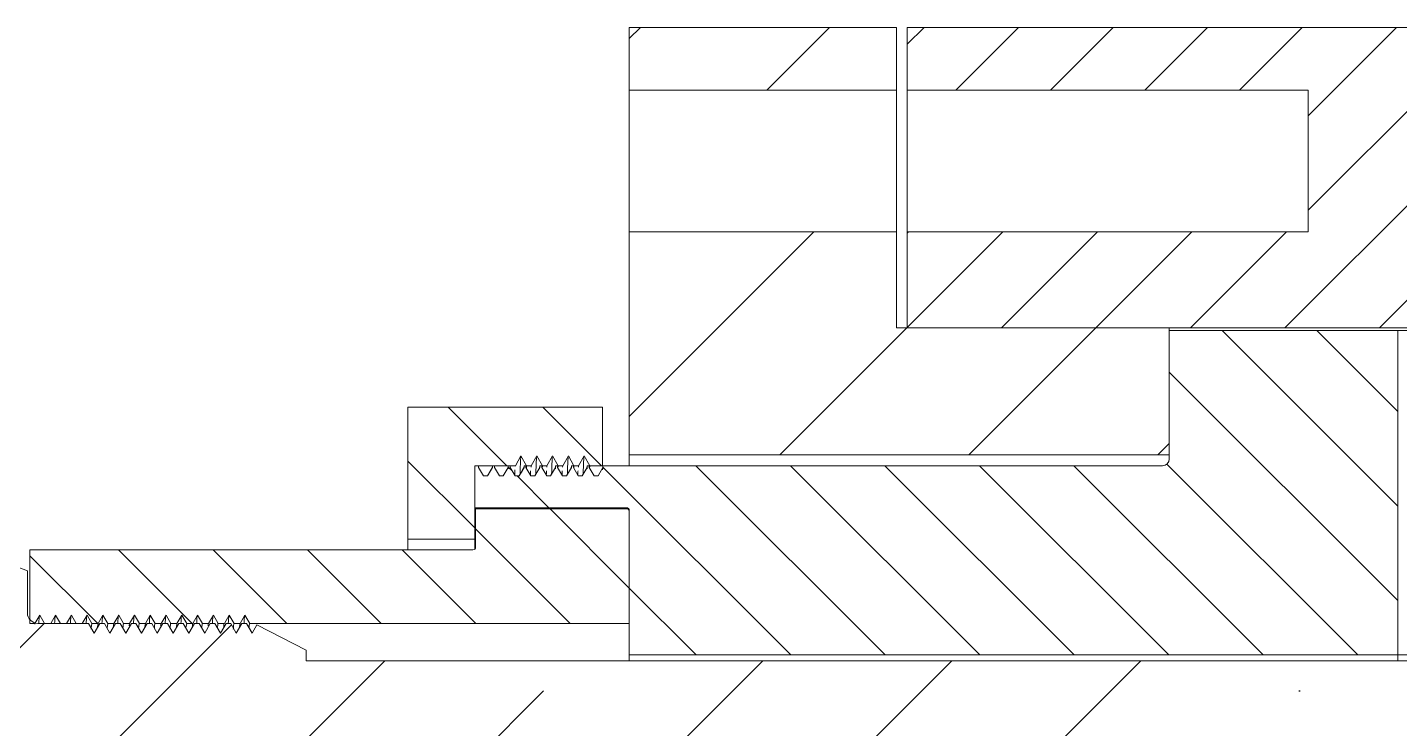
# Model space of a CAD drawing. Header units: inches. Extents: x 0 to 11, y 0 to 6.4.
# Drawn here: x 1.141 to 1.711, y 5.504 to 5.795 of the extents above; entities that cross this region are included whole.
import ezdxf

# ---------------------------------------------------------------- set-up
doc = ezdxf.new("R2010")
doc.units = ezdxf.units.IN
doc.header["$MEASUREMENT"] = 0

msp = doc.modelspace()

# ---------------------------------------------------------------- hatches: boundary and pattern name
at = {"linetype": 'Continuous'}
h = msp.add_hatch(dxfattribs=at)
h.set_pattern_fill('ANSI31', scale=0.444444, style=0)
h.paths.add_polyline_path([(1.50211, 5.79544), (1.391, 5.79544), (1.391, 5.76938), (1.50211, 5.76938)], flags=0)
h = msp.add_hatch(dxfattribs=at)
h.set_pattern_fill('ANSI31', scale=0.222222, style=0)
edge = h.paths.add_edge_path(flags=0)
edge.add_arc((2.09815, 5.71461), 0.02222, 180, 270, ccw=False)
edge.add_line((2.07593, 5.71461), (2.07593, 5.79544))
edge.add_line((2.07593, 5.79544), (1.50649, 5.79544))
edge.add_line((1.50649, 5.79544), (1.50649, 5.76938))
edge.add_line((1.50649, 5.76938), (1.67315, 5.76938))
edge.add_line((1.67315, 5.76938), (1.67315, 5.71038))
edge.add_line((1.67315, 5.71038), (1.50649, 5.71038))
edge.add_line((1.50649, 5.71038), (1.50649, 5.67044))
edge.add_line((1.50649, 5.67044), (1.61545, 5.67044))
edge.add_line((1.61545, 5.67044), (1.81204, 5.67044))
edge.add_line((1.81204, 5.67044), (1.81204, 5.62599))
edge.add_line((1.81204, 5.62599), (1.82315, 5.61488))
edge.add_line((1.82315, 5.61488), (3.6176, 5.61488))
edge.add_line((3.6176, 5.61488), (3.6176, 5.71122))
edge.add_line((3.6176, 5.71122), (3.534, 5.71122))
edge.add_arc((3.51204, 5.71461), 0.02222, 270, 351.2282, ccw=False)
edge.add_line((3.51204, 5.69238), (2.09815, 5.69238))
h = msp.add_hatch(dxfattribs=at)
h.set_pattern_fill('ANSI31', scale=0.444444, style=0)
h.paths.add_polyline_path([(1.61545, 5.67044), (1.50649, 5.67044), (1.50211, 5.67044), (1.50211, 5.71038), (1.391, 5.71038), (1.391, 5.61766), (1.61545, 5.61766)], flags=0)
h = msp.add_hatch(dxfattribs=at)
h.set_pattern_fill('ANSI31', scale=0.222222, angle=90, style=0)
edge = h.paths.add_edge_path(flags=0)
edge.add_line((1.33411, 5.61242), (1.33206, 5.60887))
edge.add_line((1.33206, 5.60887), (1.33042, 5.60887))
edge.add_line((1.33042, 5.60887), (1.32837, 5.61242))
edge.add_line((1.32837, 5.61242), (1.32837, 5.61313))
edge.add_line((1.32837, 5.61313), (1.32673, 5.61313))
edge.add_line((1.32673, 5.61313), (1.32673, 5.59564))
edge.add_line((1.32673, 5.59564), (1.38989, 5.59564))
edge.add_arc((1.38989, 5.59452), 0.00111, 0, 90, ccw=False)
edge.add_line((1.391, 5.59452), (1.391, 5.53439))
edge.add_line((1.391, 5.53439), (1.71045, 5.53439))
edge.add_line((1.71045, 5.53439), (1.71045, 5.66933))
edge.add_line((1.71045, 5.66933), (1.61545, 5.66933))
edge.add_line((1.61545, 5.66933), (1.61545, 5.61591))
edge.add_arc((1.61267, 5.61591), 0.00278, 270, 360, ccw=False)
edge.add_line((1.61267, 5.61313), (1.38005, 5.61313))
edge.add_line((1.38005, 5.61313), (1.38005, 5.61242))
edge.add_line((1.38005, 5.61242), (1.378, 5.60887))
edge.add_line((1.378, 5.60887), (1.37636, 5.60887))
edge.add_line((1.37636, 5.60887), (1.37431, 5.61242))
edge.add_line((1.37431, 5.61242), (1.37431, 5.61313))
edge.add_line((1.37431, 5.61313), (1.37348, 5.61313))
edge.add_line((1.37348, 5.61313), (1.37348, 5.61242))
edge.add_line((1.37348, 5.61242), (1.37143, 5.60887))
edge.add_line((1.37143, 5.60887), (1.36979, 5.60887))
edge.add_line((1.36979, 5.60887), (1.36774, 5.61242))
edge.add_line((1.36774, 5.61242), (1.36774, 5.61313))
edge.add_line((1.36774, 5.61313), (1.36692, 5.61313))
edge.add_line((1.36692, 5.61313), (1.36692, 5.61242))
edge.add_line((1.36692, 5.61242), (1.36487, 5.60887))
edge.add_line((1.36487, 5.60887), (1.36323, 5.60887))
edge.add_line((1.36323, 5.60887), (1.36118, 5.61242))
edge.add_line((1.36118, 5.61242), (1.36118, 5.61313))
edge.add_line((1.36118, 5.61313), (1.36036, 5.61313))
edge.add_line((1.36036, 5.61313), (1.36036, 5.61242))
edge.add_line((1.36036, 5.61242), (1.35831, 5.60887))
edge.add_line((1.35831, 5.60887), (1.35667, 5.60887))
edge.add_line((1.35667, 5.60887), (1.35462, 5.61242))
edge.add_line((1.35462, 5.61242), (1.35462, 5.61313))
edge.add_line((1.35462, 5.61313), (1.3538, 5.61313))
edge.add_line((1.3538, 5.61313), (1.3538, 5.61242))
edge.add_line((1.3538, 5.61242), (1.35175, 5.60887))
edge.add_line((1.35175, 5.60887), (1.35011, 5.60887))
edge.add_line((1.35011, 5.60887), (1.34806, 5.61242))
edge.add_line((1.34806, 5.61242), (1.34806, 5.61313))
edge.add_line((1.34806, 5.61313), (1.34724, 5.61313))
edge.add_line((1.34724, 5.61313), (1.34724, 5.61242))
edge.add_line((1.34724, 5.61242), (1.34519, 5.60887))
edge.add_line((1.34519, 5.60887), (1.34355, 5.60887))
edge.add_line((1.34355, 5.60887), (1.3415, 5.61242))
edge.add_line((1.3415, 5.61242), (1.3415, 5.61313))
edge.add_line((1.3415, 5.61313), (1.34068, 5.61313))
edge.add_line((1.34068, 5.61313), (1.34068, 5.61242))
edge.add_line((1.34068, 5.61242), (1.33863, 5.60887))
edge.add_line((1.33863, 5.60887), (1.33699, 5.60887))
edge.add_line((1.33699, 5.60887), (1.33494, 5.61242))
edge.add_line((1.33494, 5.61242), (1.33494, 5.61313))
edge.add_line((1.33494, 5.61313), (1.33411, 5.61313))
edge.add_line((1.33411, 5.61313), (1.33411, 5.61242))
h = msp.add_hatch(dxfattribs=at)
h.set_pattern_fill('ANSI31', scale=0.222222, angle=90, style=0)
h.paths.add_polyline_path([(1.36143, 5.61313), (1.36334, 5.61313), (1.36566, 5.61716), (1.36799, 5.61313), (1.3699, 5.61313), (1.37223, 5.61716), (1.37455, 5.61313), (1.37988, 5.61313), (1.37988, 5.63753), (1.29895, 5.63753), (1.29895, 5.58251), (1.32673, 5.58251), (1.32673, 5.61313), (1.34365, 5.61313), (1.34598, 5.61716), (1.3483, 5.61313), (1.35021, 5.61313), (1.35254, 5.61716), (1.35487, 5.61313), (1.35678, 5.61313), (1.3591, 5.61716)], flags=0)
h = msp.add_hatch(dxfattribs=at)
h.set_pattern_fill('ANSI35', scale=0.444444, style=0)
edge = h.paths.add_edge_path(flags=0)
edge.add_line((1.84729, 5.47558), (1.84729, 5.49065))
edge.add_line((1.84729, 5.49065), (1.91072, 5.49065))
edge.add_line((1.91072, 5.49065), (1.91072, 5.5169))
edge.add_line((1.91072, 5.5169), (1.84729, 5.5169))
edge.add_line((1.84729, 5.5169), (1.84729, 5.53197))
edge.add_line((1.84729, 5.53197), (1.25674, 5.53197))
edge.add_line((1.25674, 5.53197), (1.25674, 5.53634))
edge.add_line((1.25674, 5.53634), (1.23614, 5.54687))
edge.add_line((1.23614, 5.54687), (1.23418, 5.54349))
edge.add_line((1.23418, 5.54349), (1.23186, 5.54752))
edge.add_line((1.23186, 5.54752), (1.22995, 5.54752))
edge.add_line((1.22995, 5.54752), (1.22762, 5.54349))
edge.add_line((1.22762, 5.54349), (1.2253, 5.54752))
edge.add_line((1.2253, 5.54752), (1.22339, 5.54752))
edge.add_line((1.22339, 5.54752), (1.22106, 5.54349))
edge.add_line((1.22106, 5.54349), (1.21873, 5.54752))
edge.add_line((1.21873, 5.54752), (1.21682, 5.54752))
edge.add_line((1.21682, 5.54752), (1.2145, 5.54349))
edge.add_line((1.2145, 5.54349), (1.21217, 5.54752))
edge.add_line((1.21217, 5.54752), (1.21026, 5.54752))
edge.add_line((1.21026, 5.54752), (1.20794, 5.54349))
edge.add_line((1.20794, 5.54349), (1.20561, 5.54752))
edge.add_line((1.20561, 5.54752), (1.2037, 5.54752))
edge.add_line((1.2037, 5.54752), (1.20137, 5.54349))
edge.add_line((1.20137, 5.54349), (1.19905, 5.54752))
edge.add_line((1.19905, 5.54752), (1.19714, 5.54752))
edge.add_line((1.19714, 5.54752), (1.19481, 5.54349))
edge.add_line((1.19481, 5.54349), (1.19249, 5.54752))
edge.add_line((1.19249, 5.54752), (1.19058, 5.54752))
edge.add_line((1.19058, 5.54752), (1.18825, 5.54349))
edge.add_line((1.18825, 5.54349), (1.18592, 5.54752))
edge.add_line((1.18592, 5.54752), (1.18402, 5.54752))
edge.add_line((1.18402, 5.54752), (1.18169, 5.54349))
edge.add_line((1.18169, 5.54349), (1.17936, 5.54752))
edge.add_line((1.17936, 5.54752), (1.17745, 5.54752))
edge.add_line((1.17745, 5.54752), (1.17513, 5.54349))
edge.add_line((1.17513, 5.54349), (1.1728, 5.54752))
edge.add_line((1.1728, 5.54752), (1.17089, 5.54752))
edge.add_line((1.17089, 5.54752), (1.16857, 5.54349))
edge.add_line((1.16857, 5.54349), (1.16624, 5.54752))
edge.add_line((1.16624, 5.54752), (1.14519, 5.54752))
edge.add_arc((1.14519, 5.55189), 0.00437, 180, 270, ccw=False)
edge.add_line((1.14082, 5.55189), (1.14082, 5.56939))
edge.add_line((1.14082, 5.56939), (1.08989, 5.58874))
edge.add_arc((1.08212, 5.5683), 0.02187, 69.1932, 90)
edge.add_line((1.08212, 5.59017), (1.04239, 5.59017))
edge.add_line((1.04239, 5.59017), (1.04239, 5.41738))
edge.add_line((1.04239, 5.41738), (1.08212, 5.41738))
edge.add_arc((1.08212, 5.43925), 0.02187, 270, 290.8068)
edge.add_line((1.08989, 5.4188), (1.14082, 5.43816))
edge.add_line((1.14082, 5.43816), (1.14082, 5.45565))
edge.add_arc((1.14519, 5.45565), 0.00437, 90, 180, ccw=False)
edge.add_line((1.14519, 5.46003), (1.16296, 5.46003))
edge.add_line((1.16296, 5.46003), (1.16529, 5.46406))
edge.add_line((1.16529, 5.46406), (1.16761, 5.46003))
edge.add_line((1.16761, 5.46003), (1.16952, 5.46003))
edge.add_line((1.16952, 5.46003), (1.17185, 5.46406))
edge.add_line((1.17185, 5.46406), (1.17417, 5.46003))
edge.add_line((1.17417, 5.46003), (1.17608, 5.46003))
edge.add_line((1.17608, 5.46003), (1.17841, 5.46406))
edge.add_line((1.17841, 5.46406), (1.18073, 5.46003))
edge.add_line((1.18073, 5.46003), (1.18264, 5.46003))
edge.add_line((1.18264, 5.46003), (1.18497, 5.46406))
edge.add_line((1.18497, 5.46406), (1.1873, 5.46003))
edge.add_line((1.1873, 5.46003), (1.18921, 5.46003))
edge.add_line((1.18921, 5.46003), (1.19153, 5.46406))
edge.add_line((1.19153, 5.46406), (1.19386, 5.46003))
edge.add_line((1.19386, 5.46003), (1.19577, 5.46003))
edge.add_line((1.19577, 5.46003), (1.19809, 5.46406))
edge.add_line((1.19809, 5.46406), (1.20042, 5.46003))
edge.add_line((1.20042, 5.46003), (1.20233, 5.46003))
edge.add_line((1.20233, 5.46003), (1.20466, 5.46406))
edge.add_line((1.20466, 5.46406), (1.20698, 5.46003))
edge.add_line((1.20698, 5.46003), (1.20889, 5.46003))
edge.add_line((1.20889, 5.46003), (1.21122, 5.46406))
edge.add_line((1.21122, 5.46406), (1.21354, 5.46003))
edge.add_line((1.21354, 5.46003), (1.21545, 5.46003))
edge.add_line((1.21545, 5.46003), (1.21778, 5.46406))
edge.add_line((1.21778, 5.46406), (1.2201, 5.46003))
edge.add_line((1.2201, 5.46003), (1.22201, 5.46003))
edge.add_line((1.22201, 5.46003), (1.22434, 5.46406))
edge.add_line((1.22434, 5.46406), (1.22667, 5.46003))
edge.add_line((1.22667, 5.46003), (1.22858, 5.46003))
edge.add_line((1.22858, 5.46003), (1.2309, 5.46406))
edge.add_line((1.2309, 5.46406), (1.23323, 5.46003))
edge.add_line((1.23323, 5.46003), (1.23487, 5.46003))
edge.add_line((1.23487, 5.46003), (1.25674, 5.4712))
edge.add_line((1.25674, 5.4712), (1.25674, 5.47558))
edge.add_line((1.25674, 5.47558), (1.84729, 5.47558))
h = msp.add_hatch(dxfattribs=at)
h.set_pattern_fill('ANSI31', scale=0.222222, angle=90, style=0)
edge = h.paths.add_edge_path(flags=0)
edge.add_line((1.19844, 5.55101), (1.20045, 5.54752))
edge.add_line((1.20045, 5.54752), (1.20298, 5.54752))
edge.add_line((1.20298, 5.54752), (1.205, 5.55101))
edge.add_line((1.205, 5.55101), (1.20701, 5.54752))
edge.add_line((1.20701, 5.54752), (1.20954, 5.54752))
edge.add_line((1.20954, 5.54752), (1.21156, 5.55101))
edge.add_line((1.21156, 5.55101), (1.21357, 5.54752))
edge.add_line((1.21357, 5.54752), (1.21611, 5.54752))
edge.add_line((1.21611, 5.54752), (1.21812, 5.55101))
edge.add_line((1.21812, 5.55101), (1.22014, 5.54752))
edge.add_line((1.22014, 5.54752), (1.22267, 5.54752))
edge.add_line((1.22267, 5.54752), (1.22468, 5.55101))
edge.add_line((1.22468, 5.55101), (1.2267, 5.54752))
edge.add_line((1.2267, 5.54752), (1.22923, 5.54752))
edge.add_line((1.22923, 5.54752), (1.23124, 5.55101))
edge.add_line((1.23124, 5.55101), (1.23326, 5.54752))
edge.add_line((1.23326, 5.54752), (1.391, 5.54752))
edge.add_line((1.391, 5.54752), (1.391, 5.59409))
edge.add_arc((1.38989, 5.59409), 0.00111, 0, 90)
edge.add_line((1.38989, 5.5952), (1.32713, 5.5952))
edge.add_line((1.32713, 5.5952), (1.32713, 5.57925))
edge.add_arc((1.32602, 5.57925), 0.00111, 270, 360, ccw=False)
edge.add_line((1.32602, 5.57814), (1.14188, 5.57814))
edge.add_line((1.14188, 5.57814), (1.14188, 5.54752))
edge.add_line((1.14188, 5.54752), (1.14393, 5.54752))
edge.add_line((1.14393, 5.54752), (1.14594, 5.55101))
edge.add_line((1.14594, 5.55101), (1.14796, 5.54752))
edge.add_line((1.14796, 5.54752), (1.15049, 5.54752))
edge.add_line((1.15049, 5.54752), (1.1525, 5.55101))
edge.add_line((1.1525, 5.55101), (1.15452, 5.54752))
edge.add_line((1.15452, 5.54752), (1.15705, 5.54752))
edge.add_line((1.15705, 5.54752), (1.15907, 5.55101))
edge.add_line((1.15907, 5.55101), (1.16108, 5.54752))
edge.add_line((1.16108, 5.54752), (1.16361, 5.54752))
edge.add_line((1.16361, 5.54752), (1.16563, 5.55101))
edge.add_line((1.16563, 5.55101), (1.16764, 5.54752))
edge.add_line((1.16764, 5.54752), (1.17017, 5.54752))
edge.add_line((1.17017, 5.54752), (1.17219, 5.55101))
edge.add_line((1.17219, 5.55101), (1.1742, 5.54752))
edge.add_line((1.1742, 5.54752), (1.17674, 5.54752))
edge.add_line((1.17674, 5.54752), (1.17875, 5.55101))
edge.add_line((1.17875, 5.55101), (1.18077, 5.54752))
edge.add_line((1.18077, 5.54752), (1.1833, 5.54752))
edge.add_line((1.1833, 5.54752), (1.18531, 5.55101))
edge.add_line((1.18531, 5.55101), (1.18733, 5.54752))
edge.add_line((1.18733, 5.54752), (1.18986, 5.54752))
edge.add_line((1.18986, 5.54752), (1.19187, 5.55101))
edge.add_line((1.19187, 5.55101), (1.19389, 5.54752))
edge.add_line((1.19389, 5.54752), (1.19642, 5.54752))
edge.add_line((1.19642, 5.54752), (1.19844, 5.55101))

# ---------------------------------------------------------------- linework, layer by layer
at = {"color": 7, "linetype": 'Continuous', "lineweight": 15}
for p, q in [((1.391, 5.79544), (1.50211, 5.79544)), ((1.391, 5.76938), (1.391, 5.79544)), ((1.50211, 5.79544), (1.50211, 5.76938)), ((1.50649, 5.79544), (2.07593, 5.79544)), ((1.50649, 5.76938), (1.50649, 5.79544)), ((1.391, 5.76938), (1.50211, 5.76938)), ((1.391, 5.76938), (1.391, 5.71038)), ((1.50211, 5.71038), (1.50211, 5.76938)), ((1.50649, 5.76938), (1.67315, 5.76938)), ((1.50649, 5.76938), (1.50649, 5.71038)), ((1.67315, 5.71038), (1.67315, 5.76938)), ((1.50211, 5.71038), (1.391, 5.71038)), ((1.391, 5.61766), (1.391, 5.71038)), ((1.50211, 5.71038), (1.50211, 5.67044)), ((1.67315, 5.71038), (1.50649, 5.71038)), ((1.50649, 5.67044), (1.50649, 5.71038)), ((1.50211, 5.67044), (1.61545, 5.67044)), ((1.81204, 5.67044), (1.50649, 5.67044)), ((1.61545, 5.67044), (1.61545, 5.61766)), ((1.71045, 5.66933), (1.61545, 5.66933)), ((1.61545, 5.66933), (1.61545, 5.61591)), ((1.71045, 5.53439), (1.71045, 5.66933)), ((1.71482, 5.66933), (1.71045, 5.66933)), ((1.29895, 5.63753), (1.37988, 5.63753)), ((1.29895, 5.63753), (1.29895, 5.58251)), ((1.37988, 5.61313), (1.37988, 5.63753)), ((1.32837, 5.61313), (1.32673, 5.61313)), ((1.32673, 5.61313), (1.32673, 5.59564)), ((1.32673, 5.61313), (1.34365, 5.61313)), ((1.32673, 5.58251), (1.32673, 5.61313)), ((1.32837, 5.61313), (1.32837, 5.61242)), ((1.33403, 5.6123), (1.33411, 5.61313)), ((1.33494, 5.61313), (1.33411, 5.61313)), ((1.33411, 5.61242), (1.33411, 5.61313)), ((1.33494, 5.61313), (1.33494, 5.61242)), ((1.34058, 5.61219), (1.34068, 5.61313)), ((1.3415, 5.61313), (1.34068, 5.61313)), ((1.34068, 5.61242), (1.34068, 5.61313)), ((1.3415, 5.61313), (1.3415, 5.61242)), ((1.34365, 5.61313), (1.34363, 5.61295)), ((1.34365, 5.61313), (1.34598, 5.61716)), ((1.34598, 5.61716), (1.3483, 5.61313)), ((1.34715, 5.61219), (1.34724, 5.61313)), ((1.34724, 5.61242), (1.34724, 5.61313)), ((1.34806, 5.61313), (1.34724, 5.61313)), ((1.34806, 5.61313), (1.34806, 5.61242)), ((1.34821, 5.61216), (1.3483, 5.61313)), ((1.3483, 5.61313), (1.35021, 5.61313)), ((1.35021, 5.61313), (1.35015, 5.61252)), ((1.35021, 5.61313), (1.35254, 5.61716)), ((1.35254, 5.61716), (1.35487, 5.61313)), ((1.35371, 5.61219), (1.3538, 5.61313)), ((1.35462, 5.61313), (1.3538, 5.61313)), ((1.3538, 5.61242), (1.3538, 5.61313)), ((1.35462, 5.61313), (1.35462, 5.61242)), ((1.35477, 5.61216), (1.35487, 5.61313)), ((1.35487, 5.61313), (1.35678, 5.61313)), ((1.35678, 5.61313), (1.35672, 5.61252)), ((1.35678, 5.61313), (1.3591, 5.61716)), ((1.3591, 5.61716), (1.36143, 5.61313)), ((1.36027, 5.61219), (1.36036, 5.61313)), ((1.36118, 5.61313), (1.36036, 5.61313)), ((1.36036, 5.61242), (1.36036, 5.61313)), ((1.36118, 5.61313), (1.36118, 5.61242)), ((1.36133, 5.61216), (1.36143, 5.61313)), ((1.36143, 5.61313), (1.36334, 5.61313)), ((1.36334, 5.61313), (1.36328, 5.61252)), ((1.36334, 5.61313), (1.36566, 5.61716)), ((1.36566, 5.61716), (1.36799, 5.61313)), ((1.36683, 5.61219), (1.36692, 5.61313)), ((1.36774, 5.61313), (1.36692, 5.61313)), ((1.36692, 5.61242), (1.36692, 5.61313)), ((1.36774, 5.61313), (1.36774, 5.61242)), ((1.36789, 5.61216), (1.36799, 5.61313)), ((1.36799, 5.61313), (1.3699, 5.61313)), ((1.3699, 5.61313), (1.36984, 5.61252)), ((1.3699, 5.61313), (1.37223, 5.61716)), ((1.37223, 5.61716), (1.37455, 5.61313)), ((1.37339, 5.61219), (1.37348, 5.61313)), ((1.37431, 5.61313), (1.37348, 5.61313)), ((1.37348, 5.61242), (1.37348, 5.61313)), ((1.37431, 5.61313), (1.37431, 5.61242)), ((1.37446, 5.61216), (1.37455, 5.61313)), ((1.37455, 5.61313), (1.37988, 5.61313)), ((1.37988, 5.61146), (1.38005, 5.61313)), ((1.61267, 5.61313), (1.38005, 5.61313)), ((1.38005, 5.61242), (1.38005, 5.61313)), ((1.61545, 5.61766), (1.391, 5.61766)), ((1.391, 5.61766), (1.391, 5.61313)), ((1.32837, 5.61242), (1.33042, 5.60887)), ((1.33042, 5.60887), (1.33206, 5.60887)), ((1.33206, 5.60887), (1.33411, 5.61242)), ((1.3341, 5.61224), (1.33411, 5.61242)), ((1.33494, 5.61242), (1.33699, 5.60887)), ((1.33699, 5.60887), (1.33863, 5.60887)), ((1.33863, 5.60887), (1.34068, 5.61242)), ((1.34062, 5.61181), (1.34068, 5.61242)), ((1.3415, 5.61242), (1.34355, 5.60887)), ((1.34355, 5.60887), (1.34519, 5.60887)), ((1.34519, 5.60887), (1.34724, 5.61242)), ((1.34718, 5.61181), (1.34724, 5.61242)), ((1.34806, 5.61242), (1.35011, 5.60887)), ((1.35011, 5.60887), (1.35175, 5.60887)), ((1.35175, 5.60887), (1.3538, 5.61242)), ((1.35374, 5.61181), (1.3538, 5.61242)), ((1.35462, 5.61242), (1.35667, 5.60887)), ((1.35667, 5.60887), (1.35831, 5.60887)), ((1.35831, 5.60887), (1.36036, 5.61242)), ((1.3603, 5.61181), (1.36036, 5.61242)), ((1.36118, 5.61242), (1.36323, 5.60887)), ((1.36323, 5.60887), (1.36487, 5.60887)), ((1.36487, 5.60887), (1.36692, 5.61242)), ((1.36686, 5.61181), (1.36692, 5.61242)), ((1.36774, 5.61242), (1.36979, 5.60887)), ((1.36979, 5.60887), (1.37143, 5.60887)), ((1.37143, 5.60887), (1.37348, 5.61242)), ((1.37342, 5.61181), (1.37348, 5.61242)), ((1.37431, 5.61242), (1.37636, 5.60887)), ((1.37636, 5.60887), (1.378, 5.60887)), ((1.378, 5.60887), (1.38005, 5.61242)), ((1.37999, 5.61181), (1.38005, 5.61242)), ((1.32673, 5.59564), (1.38989, 5.59564)), ((1.38989, 5.5952), (1.32713, 5.5952)), ((1.32713, 5.5952), (1.32713, 5.57925)), ((1.391, 5.59452), (1.391, 5.53439)), ((1.391, 5.54752), (1.391, 5.59409)), ((1.08989, 5.58874), (1.14082, 5.56939)), ((1.29895, 5.58251), (1.32673, 5.58251)), ((1.29895, 5.57814), (1.29895, 5.58251)), ((1.32673, 5.57839), (1.32673, 5.58251)), ((1.32602, 5.57814), (1.14188, 5.57814)), ((1.14188, 5.57814), (1.14188, 5.54752)), ((1.14082, 5.56939), (1.14082, 5.55189)), ((1.14594, 5.55101), (1.14393, 5.54752)), ((1.14796, 5.54752), (1.14594, 5.55101)), ((1.1525, 5.55101), (1.15049, 5.54752)), ((1.15452, 5.54752), (1.1525, 5.55101)), ((1.15907, 5.55101), (1.15705, 5.54752)), ((1.16108, 5.54752), (1.15907, 5.55101)), ((1.16563, 5.55101), (1.16361, 5.54752)), ((1.16764, 5.54752), (1.16563, 5.55101)), ((1.17219, 5.55101), (1.17017, 5.54752)), ((1.1742, 5.54752), (1.17219, 5.55101)), ((1.17875, 5.55101), (1.17674, 5.54752)), ((1.18077, 5.54752), (1.17875, 5.55101)), ((1.18531, 5.55101), (1.1833, 5.54752)), ((1.18733, 5.54752), (1.18531, 5.55101)), ((1.19187, 5.55101), (1.18986, 5.54752)), ((1.19389, 5.54752), (1.19187, 5.55101)), ((1.19844, 5.55101), (1.19642, 5.54752)), ((1.20045, 5.54752), (1.19844, 5.55101)), ((1.205, 5.55101), (1.20298, 5.54752)), ((1.20701, 5.54752), (1.205, 5.55101)), ((1.21156, 5.55101), (1.20954, 5.54752)), ((1.21357, 5.54752), (1.21156, 5.55101)), ((1.21812, 5.55101), (1.21611, 5.54752)), ((1.22014, 5.54752), (1.21812, 5.55101)), ((1.22468, 5.55101), (1.22267, 5.54752)), ((1.2267, 5.54752), (1.22468, 5.55101)), ((1.23124, 5.55101), (1.22923, 5.54752)), ((1.23326, 5.54752), (1.23124, 5.55101)), ((1.14188, 5.54752), (1.14393, 5.54752)), ((1.14519, 5.54752), (1.16624, 5.54752)), ((1.14796, 5.54752), (1.15049, 5.54752)), ((1.15452, 5.54752), (1.15705, 5.54752)), ((1.16108, 5.54752), (1.16361, 5.54752)), ((1.16624, 5.54752), (1.16857, 5.54349)), ((1.16764, 5.54752), (1.17017, 5.54752)), ((1.16857, 5.54349), (1.17089, 5.54752)), ((1.16995, 5.54613), (1.17017, 5.54752)), ((1.17089, 5.54752), (1.1728, 5.54752)), ((1.1728, 5.54752), (1.17513, 5.54349)), ((1.1742, 5.54752), (1.17389, 5.54563)), ((1.1742, 5.54752), (1.17674, 5.54752)), ((1.17513, 5.54349), (1.17745, 5.54752)), ((1.17745, 5.54752), (1.17936, 5.54752)), ((1.17936, 5.54752), (1.18169, 5.54349)), ((1.18077, 5.54752), (1.1833, 5.54752)), ((1.18169, 5.54349), (1.18402, 5.54752)), ((1.18402, 5.54752), (1.18592, 5.54752)), ((1.18592, 5.54752), (1.18825, 5.54349)), ((1.18733, 5.54752), (1.18986, 5.54752)), ((1.18825, 5.54349), (1.19058, 5.54752)), ((1.18963, 5.54628), (1.18986, 5.54752)), ((1.19058, 5.54752), (1.19249, 5.54752)), ((1.19249, 5.54752), (1.19481, 5.54349)), ((1.19389, 5.54752), (1.19642, 5.54752)), ((1.19481, 5.54349), (1.19714, 5.54752)), ((1.19714, 5.54752), (1.19905, 5.54752)), ((1.19905, 5.54752), (1.20137, 5.54349)), ((1.20045, 5.54752), (1.20298, 5.54752)), ((1.20137, 5.54349), (1.2037, 5.54752)), ((1.20276, 5.54613), (1.20298, 5.54752)), ((1.2037, 5.54752), (1.20561, 5.54752)), ((1.20561, 5.54752), (1.20794, 5.54349)), ((1.20701, 5.54752), (1.2067, 5.54562)), ((1.20701, 5.54752), (1.20954, 5.54752)), ((1.20794, 5.54349), (1.21026, 5.54752)), ((1.21026, 5.54752), (1.21217, 5.54752)), ((1.21217, 5.54752), (1.2145, 5.54349)), ((1.21357, 5.54752), (1.21611, 5.54752)), ((1.2145, 5.54349), (1.21682, 5.54752)), ((1.21682, 5.54752), (1.21873, 5.54752)), ((1.21873, 5.54752), (1.22106, 5.54349)), ((1.22014, 5.54752), (1.22267, 5.54752)), ((1.22106, 5.54349), (1.22339, 5.54752)), ((1.22339, 5.54752), (1.2253, 5.54752)), ((1.2253, 5.54752), (1.22762, 5.54349)), ((1.2267, 5.54752), (1.22923, 5.54752)), ((1.22762, 5.54349), (1.22995, 5.54752)), ((1.229, 5.54627), (1.22923, 5.54752)), ((1.22995, 5.54752), (1.23186, 5.54752)), ((1.23186, 5.54752), (1.23418, 5.54349)), ((1.2319, 5.54729), (1.23186, 5.54752)), ((1.23326, 5.54752), (1.391, 5.54752)), ((1.23418, 5.54349), (1.23614, 5.54687)), ((1.23614, 5.54687), (1.25674, 5.53634)), ((1.25674, 5.53634), (1.25674, 5.53197)), ((1.391, 5.53439), (1.71045, 5.53439)), ((1.391, 5.53197), (1.391, 5.53439)), ((1.71045, 5.53197), (1.71045, 5.53439)), ((1.71482, 5.53439), (1.71045, 5.53439)), ((1.25674, 5.53197), (1.84729, 5.53197))]:
    msp.add_line(p, q, dxfattribs=at)
at = {"color": 8, "linetype": 'Continuous', "lineweight": 15}
msp.add_line((1.38989, 5.5952), (1.38989, 5.59564), dxfattribs=at)
at = {"color": 7, "linetype": 'Continuous', "lineweight": 15}
for centre, radius, start, end in [((1.61267, 5.61591), 0.00278, 270, 0), ((1.38989, 5.59452), 0.00111, 0, 90), ((1.38989, 5.59409), 0.00111, 0, 90), ((1.32602, 5.57925), 0.00111, 270, 0), ((1.14519, 5.55189), 0.00437, 180, 270)]:
    msp.add_arc(centre, radius, start, end, dxfattribs=at)
for points, knots in [([(1.34596, 5.61698), (1.3459, 5.61664), (1.34577, 5.61601), (1.34565, 5.6116), (1.3456, 5.60952)], [0, 0, 0, 0, 0.526669, 1, 1, 1, 1]), ([(1.35248, 5.61653), (1.35243, 5.61624), (1.35232, 5.61561), (1.35222, 5.61164), (1.35216, 5.60952)], [0, 0, 0, 0, 0.464633, 1, 1, 1, 1]), ([(1.35904, 5.61653), (1.35899, 5.61624), (1.35888, 5.61561), (1.35878, 5.61164), (1.35872, 5.60952)], [0, 0, 0, 0, 0.464633, 1, 1, 1, 1]), ([(1.3656, 5.61653), (1.36555, 5.61624), (1.36544, 5.61561), (1.36534, 5.61164), (1.36528, 5.60952)], [0, 0, 0, 0, 0.464633, 1, 1, 1, 1]), ([(1.37216, 5.61653), (1.37211, 5.61624), (1.372, 5.61561), (1.3719, 5.61164), (1.37185, 5.60952)], [0, 0, 0, 0, 0.464633, 1, 1, 1, 1]), ([(1.3341, 5.61241), (1.33375, 5.61182), (1.33307, 5.61064), (1.33239, 5.60946), (1.33205, 5.60887)], [0, 0, 0, 0, 0.502318, 1, 1, 1, 1]), ([(1.34348, 5.61143), (1.34347, 5.61134), (1.34344, 5.61115), (1.34341, 5.60999), (1.34339, 5.60934)], [0, 0, 0, 0, 0.445585, 1, 1, 1, 1]), ([(1.34718, 5.61225), (1.34684, 5.61166), (1.34615, 5.61047), (1.34547, 5.60929), (1.34513, 5.6087)], [0, 0, 0, 0, 0.5, 1, 1, 1, 1]), ([(1.35, 5.611), (1.35, 5.61099), (1.34998, 5.61081), (1.34997, 5.61006), (1.34995, 5.60934)], [0, 0, 0, 0, 0.027815, 1, 1, 1, 1]), ([(1.35657, 5.611), (1.35657, 5.61099), (1.35655, 5.61081), (1.35653, 5.61006), (1.35651, 5.60934)], [0, 0, 0, 0, 0.027815, 1, 1, 1, 1]), ([(1.36313, 5.611), (1.36313, 5.61099), (1.36311, 5.61081), (1.36309, 5.61006), (1.36307, 5.60934)], [0, 0, 0, 0, 0.0278154, 1, 1, 1, 1]), ([(1.36969, 5.611), (1.36969, 5.61099), (1.36967, 5.61081), (1.36965, 5.61006), (1.36963, 5.60934)], [0, 0, 0, 0, 0.027815, 1, 1, 1, 1]), ([(1.14555, 5.54752), (1.14557, 5.54785), (1.14568, 5.55041), (1.1458, 5.55057), (1.1459, 5.55071)], [0, 0, 0, 0, 0.12855, 1, 1, 1, 1]), ([(1.1521, 5.54752), (1.15216, 5.54851), (1.15229, 5.55055), (1.15243, 5.55085), (1.1525, 5.55101)], [0, 0, 0, 0, 0.483208, 1, 1, 1, 1]), ([(1.15868, 5.54752), (1.15872, 5.54819), (1.15884, 5.5506), (1.15897, 5.55084), (1.15907, 5.55101)], [0, 0, 0, 0, 0.279808, 1, 1, 1, 1]), ([(1.16526, 5.54752), (1.16531, 5.5485), (1.16543, 5.55076), (1.16556, 5.55092), (1.16563, 5.55101)], [0, 0, 0, 0, 0.434176, 1, 1, 1, 1]), ([(1.1718, 5.54752), (1.17183, 5.54802), (1.17195, 5.55065), (1.17208, 5.55084), (1.17219, 5.55101)], [0, 0, 0, 0, 0.192062, 1, 1, 1, 1]), ([(1.17836, 5.54752), (1.17837, 5.54784), (1.1785, 5.55068), (1.17863, 5.551), (1.17875, 5.55101), (1.17875, 5.55101)], [0, 0, 0, 0, 0.113623, 0.995932, 1, 1, 1, 1]), ([(1.18491, 5.54752), (1.18497, 5.5485), (1.1851, 5.55055), (1.18524, 5.55085), (1.18531, 5.55101)], [0, 0, 0, 0, 0.482256, 1, 1, 1, 1]), ([(1.19149, 5.54752), (1.19152, 5.54819), (1.19165, 5.5506), (1.19178, 5.55084), (1.19187, 5.55101)], [0, 0, 0, 0, 0.279279, 1, 1, 1, 1]), ([(1.19807, 5.54752), (1.19812, 5.5485), (1.19824, 5.55076), (1.19836, 5.55092), (1.19844, 5.55101)], [0, 0, 0, 0, 0.4326064, 1, 1, 1, 1]), ([(1.20461, 5.54752), (1.20464, 5.54802), (1.20476, 5.55065), (1.20489, 5.55084), (1.205, 5.55101)], [0, 0, 0, 0, 0.191358, 1, 1, 1, 1]), ([(1.21117, 5.54752), (1.21118, 5.54784), (1.21131, 5.55068), (1.21144, 5.551), (1.21156, 5.55101), (1.21156, 5.55101)], [0, 0, 0, 0, 0.112436, 0.994393, 1, 1, 1, 1]), ([(1.21772, 5.54752), (1.21778, 5.5485), (1.21791, 5.55055), (1.21805, 5.55085), (1.21812, 5.55101)], [0, 0, 0, 0, 0.481305, 1, 1, 1, 1]), ([(1.22431, 5.54752), (1.22439, 5.54878), (1.22451, 5.55081), (1.22463, 5.55095), (1.22468, 5.55101)], [0, 0, 0, 0, 0.622001, 1, 1, 1, 1]), ([(1.23085, 5.54734), (1.23089, 5.54808), (1.23101, 5.55057), (1.23115, 5.55083), (1.23124, 5.55101)], [0, 0, 0, 0, 0.296354, 1, 1, 1, 1]), ([(1.14388, 5.54723), (1.1439, 5.54737), (1.14391, 5.54752), (1.14393, 5.54752), (1.14393, 5.54752)], [0, 0, 0, 0, 0.977163, 1, 1, 1, 1]), ([(1.16764, 5.54752), (1.16757, 5.54747), (1.16746, 5.5474), (1.16736, 5.54566), (1.16732, 5.54507)], [0, 0, 0, 0, 0.661743, 1, 1, 1, 1]), ([(1.17651, 5.54598), (1.17658, 5.54674), (1.17666, 5.54752), (1.17674, 5.54752), (1.17674, 5.54752)], [0, 0, 0, 0, 0.992974, 1, 1, 1, 1]), ([(1.18077, 5.54752), (1.18076, 5.54752), (1.18067, 5.54752), (1.18057, 5.54655), (1.18048, 5.54558)], [0, 0, 0, 0, 0.005594, 1, 1, 1, 1]), ([(1.18307, 5.54646), (1.18308, 5.54652), (1.18315, 5.54746), (1.18323, 5.54749), (1.1833, 5.54752)], [0, 0, 0, 0, 0.071891, 1, 1, 1, 1]), ([(1.18733, 5.54752), (1.18726, 5.54743), (1.18715, 5.5473), (1.18706, 5.54599), (1.18703, 5.5456)], [0, 0, 0, 0, 0.707457, 1, 1, 1, 1]), ([(1.19389, 5.54752), (1.19379, 5.54746), (1.19369, 5.54739), (1.19359, 5.54575), (1.19359, 5.54561)], [0, 0, 0, 0, 0.92003, 1, 1, 1, 1]), ([(1.19619, 5.54643), (1.1962, 5.5465), (1.19627, 5.54763), (1.19635, 5.54757), (1.19642, 5.54752)], [0, 0, 0, 0, 0.064817, 1, 1, 1, 1]), ([(1.20045, 5.54752), (1.20038, 5.54747), (1.20027, 5.5474), (1.20017, 5.54566), (1.20013, 5.54507)], [0, 0, 0, 0, 0.663429, 1, 1, 1, 1]), ([(1.20932, 5.54598), (1.20939, 5.54674), (1.20947, 5.54752), (1.20954, 5.54752), (1.20954, 5.54752)], [0, 0, 0, 0, 0.990313, 1, 1, 1, 1]), ([(1.21357, 5.54752), (1.21357, 5.54752), (1.21348, 5.54751), (1.21338, 5.54654), (1.21329, 5.54558)], [0, 0, 0, 0, 0.007721, 1, 1, 1, 1]), ([(1.21588, 5.54646), (1.21588, 5.54652), (1.21596, 5.54746), (1.21603, 5.54749), (1.21611, 5.54752)], [0, 0, 0, 0, 0.070558, 1, 1, 1, 1]), ([(1.22014, 5.54752), (1.22006, 5.54743), (1.21996, 5.5473), (1.21987, 5.54598), (1.21984, 5.5456)], [0, 0, 0, 0, 0.708506, 1, 1, 1, 1]), ([(1.22244, 5.5461), (1.22247, 5.54649), (1.22254, 5.54753), (1.22262, 5.54752), (1.22267, 5.54752)], [0, 0, 0, 0, 0.371525, 1, 1, 1, 1]), ([(1.2267, 5.54752), (1.22665, 5.54749), (1.22654, 5.54742), (1.22644, 5.54589), (1.22639, 5.54506)], [0, 0, 0, 0, 0.455681, 1, 1, 1, 1]), ([(1.23419, 5.54351), (1.23382, 5.54416), (1.23305, 5.54548), (1.23228, 5.54681), (1.2319, 5.54748)], [0, 0, 0, 0, 0.492806, 1, 1, 1, 1]), ([(1.23326, 5.54752), (1.23316, 5.54746), (1.23306, 5.5474), (1.23296, 5.54576), (1.23296, 5.54565)], [0, 0, 0, 0, 0.927994, 1, 1, 1, 1])]:
    msp.add_open_spline(points, degree=3, knots=knots, dxfattribs=at)

doc.saveas('drawing.dxf')
